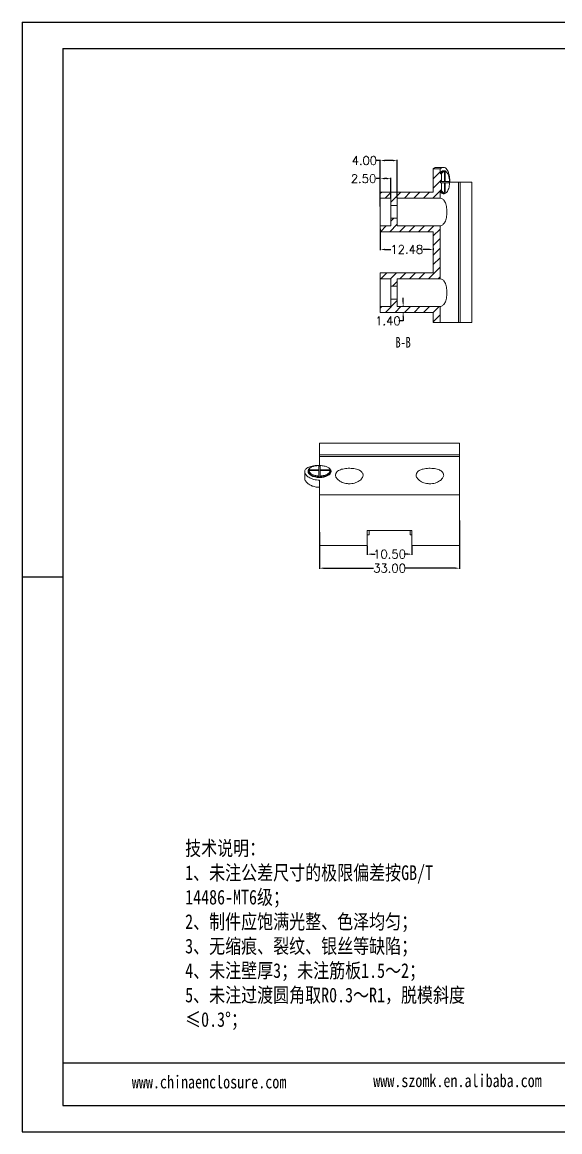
# Model space of a CAD drawing. Header units: inches. Extents: x 3440 to 5010, y 1126 to 1518.
# Drawn here: x 3439.9 to 3566.6, y 1125.7 to 1386.9 of the extents above; entities that cross this region are included whole.
import ezdxf

# ---------------------------------------------------------------- set-up
doc = ezdxf.new("R2010")
doc.units = ezdxf.units.IN
doc.header["$LTSCALE"] = 15
doc.layers.add('文字', color=81, linetype='Continuous')
doc.styles.add('SLDTEXTSTYLE6', font='TXT', dxfattribs={"width": 0.7})
doc.styles.get("Standard").update_dxf_attribs({"font": 'txt', "bigfont": 'gbcbig.shx'})
doc.styles.add('宋体', font='', dxfattribs={"width": 0.8, "height": 3.5})
doc.styles.get('宋体').set_extended_font_data('SimSun')
doc.dimstyles.new('2.5', dxfattribs={"dimtxt": 2, "dimasz": 1, "dimexe": 0.18, "dimexo": 0.0625, "dimgap": 0.09, "dimtad": 0, "dimtih": 1, "dimtoh": 1, "dimzin": 0, "dimdsep": 46, "dimtxsty": 'Standard', "dimcen": 1, "dimadec": 0, "dimazin": 2, "dimtfac": 1, "dimtofl": 0, "dimtmove": 0, "dimatfit": 3, "dimfxl": 0, "dimtolj": 1, "dimtzin": 0, "dimarcsym": 0})

# ---------------------------------------------------------------- blocks, each defined once
blk = doc.blocks.new('*D376')
at = {"color": 0, "lineweight": -2, "transparency": 16777216}
for p, q in [((3542.97, 1269.61), (3542.97, 1258.19)), ((3509.97, 1266.87), (3509.97, 1258.19)), ((3510.97, 1258.37), (3522.71, 1258.37)), ((3541.97, 1258.37), (3530.22, 1258.37))]:
    blk.add_line(p, q, dxfattribs=at)
at = {"color": 0, "transparency": 16777216}
for points in [[(3510.97, 1258.53), (3510.97, 1258.2), (3509.97, 1258.37)], [(3541.97, 1258.53), (3541.97, 1258.2), (3542.97, 1258.37)]]:
    blk.add_solid(points, dxfattribs=at)
at = {"layer": 'Defpoints', "color": 0, "transparency": 16777216}
for p in [(3542.97, 1269.67), (3509.97, 1266.94), (3542.97, 1258.37)]:
    blk.add_point(p, dxfattribs=at)
at = {"color": 0, "transparency": 16777216, "insert": (3526.47, 1258.37), "char_height": 2, "attachment_point": 5}
blk.add_mtext('\\A1;33.00', dxfattribs=at)
blk = doc.blocks.new('*D377')
at = {"color": 0, "lineweight": -2, "transparency": 16777216}
for p, q in [((3521.22, 1263.64), (3521.22, 1261.49)), ((3531.72, 1263.64), (3531.72, 1261.49)), ((3522.22, 1261.67), (3523.04, 1261.67)), ((3530.72, 1261.67), (3529.89, 1261.67))]:
    blk.add_line(p, q, dxfattribs=at)
at = {"color": 0, "transparency": 16777216}
for points in [[(3522.22, 1261.84), (3522.22, 1261.5), (3521.22, 1261.67)], [(3530.72, 1261.84), (3530.72, 1261.5), (3531.72, 1261.67)]]:
    blk.add_solid(points, dxfattribs=at)
at = {"layer": 'Defpoints', "color": 0, "transparency": 16777216}
for p in [(3521.22, 1263.7), (3531.72, 1263.7), (3521.22, 1261.67)]:
    blk.add_point(p, dxfattribs=at)
at = {"color": 0, "transparency": 16777216, "insert": (3526.47, 1261.67), "char_height": 2, "attachment_point": 5}
blk.add_mtext('\\A1;10.50', dxfattribs=at)
blk = doc.blocks.new('*D389')
at = {"color": 0, "lineweight": -2, "transparency": 16777216}
for p, q in [((3524.28, 1350.09), (3523.28, 1350.09)), ((3524.28, 1344.27), (3524.28, 1350.27)), ((3525.78, 1350.09), (3525.28, 1350.09)), ((3526.78, 1345.56), (3526.78, 1350.27))]:
    blk.add_line(p, q, dxfattribs=at)
at = {"color": 0, "transparency": 16777216}
for points in [[(3525.28, 1350.26), (3525.28, 1349.93), (3524.28, 1350.09)], [(3525.78, 1350.26), (3525.78, 1349.93), (3526.78, 1350.09)]]:
    blk.add_solid(points, dxfattribs=at)
at = {"layer": 'Defpoints', "color": 0, "transparency": 16777216}
for p in [(3524.28, 1350.09), (3524.28, 1344.21), (3526.78, 1345.5)]:
    blk.add_point(p, dxfattribs=at)
at = {"color": 0, "transparency": 16777216, "insert": (3520.35, 1350.09), "char_height": 2, "attachment_point": 5}
blk.add_mtext('\\A1;2.50', dxfattribs=at)
blk = doc.blocks.new('*D390')
at = {"color": 0, "lineweight": -2, "transparency": 16777216}
for p, q in [((3524.28, 1354.35), (3523.28, 1354.35)), ((3524.28, 1343.52), (3524.28, 1354.53)), ((3527.28, 1354.35), (3525.28, 1354.35)), ((3528.28, 1345.56), (3528.28, 1354.53))]:
    blk.add_line(p, q, dxfattribs=at)
at = {"color": 0, "transparency": 16777216}
for points in [[(3525.28, 1354.51), (3525.28, 1354.18), (3524.28, 1354.35)], [(3527.28, 1354.51), (3527.28, 1354.18), (3528.28, 1354.35)]]:
    blk.add_solid(points, dxfattribs=at)
at = {"layer": 'Defpoints', "color": 0, "transparency": 16777216}
for p in [(3524.28, 1354.35), (3524.28, 1343.45), (3528.28, 1345.5)]:
    blk.add_point(p, dxfattribs=at)
at = {"color": 0, "transparency": 16777216, "insert": (3520.52, 1354.35), "char_height": 2, "attachment_point": 5}
blk.add_mtext('\\A1;4.00', dxfattribs=at)
blk = doc.blocks.new('*D392')
at = {"color": 0, "lineweight": -2, "transparency": 16777216}
for p, q in [((3524.28, 1338.24), (3524.28, 1333.24)), ((3525.28, 1333.42), (3526.76, 1333.42)), ((3535.76, 1333.42), (3534.27, 1333.42)), ((3536.76, 1333.71), (3536.76, 1333.24))]:
    blk.add_line(p, q, dxfattribs=at)
at = {"color": 0, "transparency": 16777216}
for points in [[(3525.28, 1333.59), (3525.28, 1333.25), (3524.28, 1333.42)], [(3535.76, 1333.59), (3535.76, 1333.25), (3536.76, 1333.42)]]:
    blk.add_solid(points, dxfattribs=at)
at = {"layer": 'Defpoints', "color": 0, "transparency": 16777216}
for p in [(3524.28, 1338.3), (3524.28, 1333.42), (3536.76, 1333.77)]:
    blk.add_point(p, dxfattribs=at)
at = {"color": 0, "transparency": 16777216, "insert": (3530.52, 1333.42), "char_height": 2, "attachment_point": 5}
blk.add_mtext('\\A1;12.48', dxfattribs=at)
blk = doc.blocks.new('*D393')
at = {"color": 0, "lineweight": -2, "transparency": 16777216}
for p, q in [((3529.84, 1320), (3529.49, 1320)), ((3529.67, 1321), (3529.67, 1322)), ((3529.53, 1318.6), (3529.85, 1318.6)), ((3529.67, 1317.6), (3529.67, 1316.6)), ((3529.67, 1316.6), (3528.67, 1316.6))]:
    blk.add_line(p, q, dxfattribs=at)
at = {"color": 0, "transparency": 16777216}
for points in [[(3529.5, 1321), (3529.83, 1321), (3529.67, 1320)], [(3529.5, 1317.6), (3529.83, 1317.6), (3529.67, 1318.6)]]:
    blk.add_solid(points, dxfattribs=at)
at = {"layer": 'Defpoints', "color": 0, "transparency": 16777216}
for p in [(3529.9, 1320), (3529.47, 1318.6), (3529.67, 1318.6)]:
    blk.add_point(p, dxfattribs=at)
at = {"color": 0, "transparency": 16777216, "insert": (3526.08, 1316.6), "char_height": 2, "attachment_point": 5}
blk.add_mtext('\\A1;1.40', dxfattribs=at)

msp = doc.modelspace()

# ---------------------------------------------------------------- hatches: boundary and pattern name
at = {"linetype": 'Continuous', "lineweight": 0}
h = msp.add_hatch(dxfattribs=at)
h.set_pattern_fill('ANSI31', color=4, scale=0.5, style=0)
edge = h.paths.add_edge_path(flags=0)
edge.add_line((3524.276, 1346.9), (3524.276, 1345.5))
edge.add_line((3524.276, 1345.5), (3526.776, 1345.5))
edge.add_line((3526.776, 1345.5), (3526.776, 1343.75))
edge.add_line((3526.776, 1343.75), (3528.276, 1343.75))
edge.add_line((3528.276, 1343.75), (3528.276, 1345.5))
edge.add_line((3528.276, 1345.5), (3538.372, 1345.5))
edge.add_line((3538.372, 1345.5), (3538.372, 1347.102))
edge.add_spline(control_points=[(3538.372, 1347.102), (3538.383, 1347.099), (3538.394, 1347.095), (3538.406, 1347.091), (3538.417, 1347.088), (3538.428, 1347.084), (3538.439, 1347.081), (3538.455, 1347.076), (3538.471, 1347.071), (3538.487, 1347.066)], knot_values=[0, 0, 0, 0, 0.0000351, 0.0000351, 0.0000351, 0.0000701, 0.0000701, 0.0000701, 0.0001201, 0.0001201, 0.0001201, 0.0001201], weights=[1, 1, 1, 1, 1, 1, 1, 1, 1, 1], degree=3, periodic=0)
edge.add_line((3538.487, 1347.066), (3538.487, 1347.25))
edge.add_line((3538.487, 1347.25), (3538.715, 1347.25))
edge.add_line((3538.715, 1347.25), (3538.715, 1349.1))
edge.add_line((3538.715, 1349.1), (3538.487, 1349.1))
edge.add_line((3538.487, 1349.1), (3538.487, 1349.4))
edge.add_line((3538.487, 1349.4), (3538.715, 1349.4))
edge.add_line((3538.715, 1349.4), (3538.715, 1351.25))
edge.add_line((3538.715, 1351.25), (3538.487, 1351.25))
edge.add_line((3538.487, 1351.25), (3538.487, 1351.434))
edge.add_spline(control_points=[(3538.487, 1351.434), (3538.475, 1351.431), (3538.464, 1351.427), (3538.453, 1351.424), (3538.442, 1351.42), (3538.431, 1351.417), (3538.42, 1351.413), (3538.404, 1351.408), (3538.388, 1351.403), (3538.372, 1351.398)], knot_values=[0, 0, 0, 0, 0.000035, 0.000035, 0.000035, 0.0000701, 0.0000701, 0.0000701, 0.0001201, 0.0001201, 0.0001201, 0.0001201], weights=[1, 1, 1, 1, 1, 1, 1, 1, 1, 1], degree=3, periodic=0)
edge.add_line((3538.372, 1351.398), (3538.372, 1352.412))
edge.add_line((3538.372, 1352.412), (3536.76, 1352.412))
edge.add_line((3536.76, 1352.412), (3536.76, 1346.9))
edge.add_line((3536.76, 1346.9), (3524.276, 1346.9))
h = msp.add_hatch(dxfattribs=at)
h.set_pattern_fill('ANSI31', color=4, scale=0.5, style=0)
h.paths.add_polyline_path([(3526.776, 1340.75), (3526.776, 1339), (3524.276, 1339), (3524.276, 1337.6), (3536.76, 1337.6), (3536.76, 1327.9), (3524.276, 1327.9), (3524.276, 1326.5), (3526.776, 1326.5), (3526.776, 1324.75), (3528.276, 1324.75), (3528.276, 1326.5), (3538.372, 1326.5), (3538.372, 1339), (3528.276, 1339), (3528.276, 1340.75)], flags=0)
h = msp.add_hatch(dxfattribs=at)
h.set_pattern_fill('ANSI31', color=4, scale=0.5, style=0)
h.paths.add_polyline_path([(3536.76, 1316.25), (3538.372, 1316.25), (3538.372, 1320), (3528.276, 1320), (3528.276, 1321.75), (3526.776, 1321.75), (3526.776, 1320), (3524.276, 1320), (3524.276, 1318.6), (3536.76, 1318.6)], flags=0)

# ---------------------------------------------------------------- linework, layer by layer
for p, q in [((3439.877, 1386.93), (3809.392, 1386.93)), ((3439.877, 1386.93), (3439.877, 1125.657)), ((3449.438, 1380.709), (3803.171, 1380.709)), ((3449.438, 1380.709), (3449.438, 1131.877)), ((3449.438, 1256.293), (3439.877, 1256.293)), ((3439.877, 1246.617), (3439.877, 1125.657)), ((3579.223, 1141.831), (3449.438, 1141.831)), ((3449.438, 1131.877), (3803.171, 1131.877)), ((3439.877, 1125.657), (3809.392, 1125.657)), ((3439.877, 1125.657), (3610.949, 1125.657))]:
    msp.add_line(p, q)
at = {"color": 7, "linetype": 'Continuous', "lineweight": 15}
for p, q in [((3538.372, 1352.412), (3536.76, 1352.412)), ((3536.76, 1352.412), (3536.76, 1346.9)), ((3539.158, 1352.75), (3537.589, 1352.75)), ((3538.372, 1352.412), (3538.372, 1351.398)), ((3538.487, 1351.434), (3538.487, 1351.25)), ((3538.487, 1351.25), (3538.715, 1351.25)), ((3538.715, 1351.25), (3538.715, 1349.4)), ((3539.196, 1351.746), (3539.419, 1351.746)), ((3539.304, 1351.95), (3539.214, 1351.95)), ((3539.419, 1351.746), (3539.419, 1349.4)), ((3539.566, 1351.746), (3539.419, 1351.746)), ((3539.566, 1349.4), (3539.566, 1351.746)), ((3538.487, 1349.4), (3538.487, 1349.1)), ((3538.487, 1349.4), (3538.715, 1349.4)), ((3538.715, 1349.1), (3538.487, 1349.1)), ((3539.419, 1349.4), (3538.715, 1349.4)), ((3538.715, 1349.1), (3538.715, 1347.25)), ((3538.715, 1349.1), (3539.419, 1349.1)), ((3539.419, 1349.4), (3539.566, 1349.4)), ((3539.419, 1349.1), (3539.419, 1346.949)), ((3539.419, 1349.1), (3539.566, 1349.1)), ((3540.595, 1349.4), (3539.566, 1349.4)), ((3539.566, 1346.949), (3539.566, 1349.1)), ((3539.566, 1349.1), (3540.595, 1349.1)), ((3540.656, 1349.25), (3542.744, 1349.25)), ((3542.744, 1316.25), (3542.744, 1349.25)), ((3542.744, 1349.25), (3543.121, 1349.25)), ((3543.121, 1349.25), (3543.121, 1316.25)), ((3543.121, 1349.25), (3545.876, 1349.25)), ((3545.876, 1316.25), (3545.876, 1349.25)), ((3524.276, 1346.9), (3536.76, 1346.9)), ((3524.276, 1345.5), (3524.276, 1346.9)), ((3538.372, 1347.102), (3538.372, 1345.5)), ((3538.715, 1347.25), (3538.487, 1347.25)), ((3538.487, 1347.25), (3538.487, 1347.066)), ((3539.214, 1346.55), (3539.304, 1346.55)), ((3539.269, 1346.75), (3539.492, 1346.75)), ((3539.419, 1346.949), (3539.566, 1346.949)), ((3524.276, 1345.5), (3526.776, 1345.5)), ((3524.276, 1345.5), (3524.276, 1339)), ((3526.776, 1343.75), (3526.776, 1345.5)), ((3526.776, 1343.75), (3528.276, 1343.75)), ((3526.776, 1343.75), (3526.776, 1340.75)), ((3528.276, 1345.5), (3538.372, 1345.5)), ((3528.276, 1343.75), (3528.276, 1345.5)), ((3528.276, 1343.75), (3528.276, 1340.75)), ((3528.276, 1340.75), (3526.776, 1340.75)), ((3526.776, 1339), (3526.776, 1340.75)), ((3528.276, 1339), (3528.276, 1340.75)), ((3524.276, 1337.6), (3524.276, 1339)), ((3526.776, 1339), (3524.276, 1339)), ((3538.372, 1339), (3528.276, 1339)), ((3538.372, 1339), (3538.372, 1326.5)), ((3536.76, 1337.6), (3524.276, 1337.6)), ((3536.76, 1337.6), (3536.76, 1327.9)), ((3524.276, 1327.9), (3536.76, 1327.9)), ((3524.276, 1326.5), (3524.276, 1327.9)), ((3524.276, 1326.5), (3526.776, 1326.5)), ((3524.276, 1326.5), (3524.276, 1320)), ((3526.776, 1324.75), (3526.776, 1326.5)), ((3526.776, 1324.75), (3528.276, 1324.75)), ((3526.776, 1324.75), (3526.776, 1321.75)), ((3528.276, 1326.5), (3538.372, 1326.5)), ((3528.276, 1324.75), (3528.276, 1326.5)), ((3528.276, 1324.75), (3528.276, 1321.75)), ((3524.276, 1318.6), (3524.276, 1320)), ((3526.776, 1320), (3524.276, 1320)), ((3526.776, 1320), (3526.776, 1321.75)), ((3528.276, 1321.75), (3526.776, 1321.75)), ((3528.276, 1320), (3528.276, 1321.75)), ((3538.372, 1320), (3528.276, 1320)), ((3538.372, 1320), (3538.372, 1316.25)), ((3536.76, 1318.6), (3524.276, 1318.6)), ((3536.76, 1318.6), (3536.76, 1316.25)), ((3538.372, 1316.25), (3536.76, 1316.25)), ((3542.744, 1316.25), (3538.372, 1316.25)), ((3543.121, 1316.25), (3542.744, 1316.25)), ((3543.121, 1316.25), (3545.876, 1316.25)), ((3542.965, 1287.805), (3509.965, 1287.805)), ((3509.965, 1285.05), (3509.965, 1287.805)), ((3542.965, 1285.05), (3542.965, 1287.805)), ((3509.965, 1285.05), (3542.965, 1285.05)), ((3509.965, 1284.672), (3509.965, 1285.05)), ((3509.965, 1282.585), (3509.965, 1284.672)), ((3542.965, 1284.672), (3509.965, 1284.672)), ((3542.965, 1285.05), (3542.965, 1284.672)), ((3542.965, 1284.672), (3542.965, 1275.645)), ((3506.465, 1281.087), (3506.465, 1279.518)), ((3507.265, 1281.232), (3507.265, 1281.143)), ((3509.815, 1281.494), (3507.47, 1281.494)), ((3507.47, 1281.494), (3507.47, 1281.348)), ((3507.47, 1281.124), (3507.47, 1281.348)), ((3507.47, 1281.348), (3509.815, 1281.348)), ((3509.815, 1282.524), (3509.815, 1281.494)), ((3509.815, 1281.348), (3509.815, 1281.494)), ((3509.815, 1281.348), (3509.815, 1280.075)), ((3510.115, 1281.494), (3510.115, 1282.524)), ((3512.266, 1281.494), (3510.115, 1281.494)), ((3510.115, 1281.348), (3510.115, 1281.494)), ((3510.115, 1281.348), (3512.266, 1281.348)), ((3510.115, 1280.075), (3510.115, 1281.348)), ((3512.266, 1281.348), (3512.266, 1281.494)), ((3512.465, 1281.198), (3512.465, 1281.42)), ((3512.665, 1281.11), (3512.66, 1281.142)), ((3512.665, 1281.142), (3512.665, 1281.232)), ((3509.815, 1280.075), (3509.815, 1279.843)), ((3509.965, 1275.645), (3509.965, 1279.101)), ((3510.115, 1279.843), (3510.115, 1280.075)), ((3509.965, 1263.705), (3509.965, 1275.645)), ((3542.965, 1275.645), (3509.965, 1275.645)), ((3542.965, 1263.705), (3542.965, 1275.645)), ((3521.215, 1267.205), (3521.215, 1263.705)), ((3531.715, 1267.205), (3521.215, 1267.205)), ((3521.615, 1266.205), (3521.615, 1267.205)), ((3531.315, 1267.205), (3531.315, 1266.205)), ((3531.715, 1267.205), (3531.715, 1263.705)), ((3521.615, 1266.205), (3521.215, 1266.205)), ((3531.715, 1266.205), (3531.315, 1266.205)), ((3509.965, 1263.705), (3521.215, 1263.705)), ((3531.715, 1263.705), (3542.965, 1263.705))]:
    msp.add_line(p, q, dxfattribs=at)
at = {"color": 7, "linetype": 'Continuous', "lineweight": 15, "flags": 128}
msp.add_lwpolyline([(3507.266, 1281.143), (3507.31, 1280.9), (3507.448, 1280.652), (3507.676, 1280.412), (3507.99, 1280.189), (3508.384, 1279.994), (3508.85, 1279.84), (3509.37, 1279.739), (3509.922, 1279.7), (3510.476, 1279.728), (3511.003, 1279.82), (3511.478, 1279.967), (3511.885, 1280.156), (3512.212, 1280.376), (3512.453, 1280.614), (3512.605, 1280.862), (3512.665, 1281.11), (3512.665, 1281.11)], dxfattribs=at)
at = {"color": 7, "linetype": 'Continuous', "lineweight": 15}
for points, knots in [([(3536.76, 1352.412), (3536.806, 1352.448), (3536.967, 1352.571), (3537.248, 1352.715), (3537.476, 1352.738), (3537.589, 1352.75)], [0, 0, 0, 0, 0.1679704, 0.585265, 1, 1, 1, 1]), ([(3538.372, 1352.412), (3538.512, 1352.532), (3538.657, 1352.621), (3538.94, 1352.733), (3539.081, 1352.758), (3539.356, 1352.738), (3539.487, 1352.695), (3539.737, 1352.54), (3539.857, 1352.426), (3540.072, 1352.134), (3540.17, 1351.957), (3540.343, 1351.531), (3540.415, 1351.293), (3540.504, 1350.898), (3540.531, 1350.759), (3540.576, 1350.473), (3540.595, 1350.327), (3540.641, 1349.88), (3540.656, 1349.566), (3540.656, 1349.25)], [0, 0, 0, 0, 0.125, 0.125, 0.25, 0.25, 0.375, 0.375, 0.5, 0.5, 0.625, 0.625, 0.75, 0.75, 0.8125, 0.8125, 0.875, 0.875, 1, 1, 1, 1]), ([(3539.214, 1351.949), (3539.133, 1351.941), (3538.971, 1351.924), (3538.744, 1351.792), (3538.542, 1351.617), (3538.429, 1351.471), (3538.372, 1351.398)], [0, 0, 0, 0, 0.2823317, 0.5709398, 0.7853231, 1, 1, 1, 1]), ([(3538.372, 1351.398), (3538.388, 1351.403), (3538.404, 1351.408), (3538.42, 1351.413), (3538.431, 1351.417), (3538.442, 1351.42), (3538.453, 1351.424), (3538.464, 1351.427), (3538.475, 1351.431), (3538.487, 1351.434)], [0, 0, 0, 0, 0.000050001, 0.000050001, 0.000050001, 0.00008504863, 0.00008504863, 0.00008504863, 0.00012009695, 0.00012009695, 0.00012009695, 0.00012009695]), ([(3538.487, 1351.434), (3538.539, 1351.5), (3538.645, 1351.63), (3538.837, 1351.796), (3539.061, 1351.921), (3539.311, 1351.965), (3539.553, 1351.919), (3539.776, 1351.764), (3539.92, 1351.625), (3539.979, 1351.514), (3539.979, 1351.513)], [0, 0, 0, 0, 0.10727897, 0.21449891, 0.37141662, 0.52836034, 0.68623157, 0.84225481, 0.99914683, 1, 1, 1, 1]), ([(3538.487, 1351.25), (3538.541, 1351.324), (3538.599, 1351.391), (3538.714, 1351.507), (3538.773, 1351.557), (3538.952, 1351.681), (3539.075, 1351.731), (3539.196, 1351.746)], [0, 0, 0, 0, 0.25, 0.25, 0.5, 0.5, 1, 1, 1, 1]), ([(3538.715, 1351.25), (3538.769, 1351.324), (3538.826, 1351.391), (3538.941, 1351.507), (3538.999, 1351.557), (3539.177, 1351.681), (3539.299, 1351.731), (3539.419, 1351.746)], [0, 0, 0, 0, 0.25, 0.25, 0.5, 0.5, 1, 1, 1, 1]), ([(3539.566, 1351.746), (3539.635, 1351.737), (3539.702, 1351.716), (3539.832, 1351.65), (3539.896, 1351.605), (3540.018, 1351.489), (3540.075, 1351.419), (3540.183, 1351.256), (3540.234, 1351.162), (3540.327, 1350.952), (3540.369, 1350.837), (3540.443, 1350.589), (3540.475, 1350.454), (3540.529, 1350.169), (3540.55, 1350.022), (3540.581, 1349.718), (3540.591, 1349.558), (3540.595, 1349.4)], [0, 0, 0, 0, 0.125, 0.125, 0.25, 0.25, 0.375, 0.375, 0.5, 0.5, 0.625, 0.625, 0.75, 0.75, 0.875, 0.875, 1, 1, 1, 1]), ([(3540.595, 1349.1), (3540.589, 1348.862), (3540.57, 1348.622), (3540.505, 1348.177), (3540.459, 1347.965), (3540.346, 1347.59), (3540.278, 1347.422), (3540.124, 1347.142), (3540.038, 1347.028), (3539.853, 1346.857), (3539.756, 1346.801), (3539.55, 1346.743), (3539.445, 1346.743), (3539.232, 1346.796), (3539.123, 1346.851), (3538.914, 1347.012), (3538.812, 1347.118), (3538.715, 1347.25)], [0, 0, 0, 0, 0.125, 0.125, 0.25, 0.25, 0.375, 0.375, 0.5, 0.5, 0.625, 0.625, 0.75, 0.75, 0.875, 0.875, 1, 1, 1, 1]), ([(3540.477, 1349.4), (3540.481, 1349.336), (3540.487, 1349.235), (3540.481, 1349.136), (3540.479, 1349.1)], [0, 0, 0, 0, 0.643553, 1, 1, 1, 1]), ([(3538.372, 1347.102), (3538.423, 1347.037), (3538.524, 1346.905), (3538.712, 1346.73), (3538.932, 1346.601), (3539.112, 1346.539), (3539.203, 1346.554), (3539.213, 1346.556)], [0, 0, 0, 0, 0.19204904, 0.38419627, 0.67287783, 0.9615372, 1, 1, 1, 1]), ([(3538.487, 1347.066), (3538.471, 1347.071), (3538.455, 1347.076), (3538.439, 1347.081), (3538.428, 1347.084), (3538.417, 1347.088), (3538.406, 1347.091), (3538.394, 1347.095), (3538.383, 1347.099), (3538.372, 1347.102)], [0, 0, 0, 0, 0.00005000098, 0.00005000098, 0.00005000098, 0.0000850512, 0.0000850512, 0.0000850512, 0.00012010214, 0.00012010214, 0.00012010214, 0.00012010214]), ([(3539.269, 1346.759), (3539.244, 1346.756), (3539.146, 1346.747), (3538.967, 1346.813), (3538.737, 1346.96), (3538.577, 1347.129), (3538.496, 1347.237), (3538.487, 1347.25)], [0, 0, 0, 0, 0.0957093, 0.3757251, 0.6640754, 0.9609549, 1, 1, 1, 1]), ([(3539.961, 1346.964), (3539.957, 1346.957), (3539.892, 1346.843), (3539.742, 1346.707), (3539.516, 1346.568), (3539.272, 1346.535), (3539.022, 1346.596), (3538.754, 1346.754), (3538.581, 1346.955), (3538.487, 1347.066)], [0, 0, 0, 0, 0.0111218, 0.17034575, 0.32961026, 0.48889067, 0.6481536, 0.80740023, 1, 1, 1, 1]), ([(3538.372, 1339), (3538.481, 1339), (3538.587, 1339.018), (3538.796, 1339.09), (3538.898, 1339.145), (3539.089, 1339.291), (3539.18, 1339.381), (3539.351, 1339.601), (3539.432, 1339.731), (3539.576, 1340.021), (3539.641, 1340.182), (3539.755, 1340.536), (3539.804, 1340.731), (3539.882, 1341.134), (3539.912, 1341.346), (3539.953, 1341.789), (3539.963, 1342.013), (3539.964, 1342.463), (3539.954, 1342.691), (3539.915, 1343.131), (3539.886, 1343.343), (3539.808, 1343.754), (3539.76, 1343.946), (3539.647, 1344.302), (3539.581, 1344.468), (3539.436, 1344.761), (3539.357, 1344.89), (3539.185, 1345.113), (3539.093, 1345.206), (3538.805, 1345.427), (3538.592, 1345.5), (3538.372, 1345.5)], [0, 0, 0, 0, 0.0625, 0.0625, 0.125, 0.125, 0.1875, 0.1875, 0.25, 0.25, 0.3125, 0.3125, 0.375, 0.375, 0.4375, 0.4375, 0.5, 0.5, 0.5625, 0.5625, 0.625, 0.625, 0.6875, 0.6875, 0.75, 0.75, 0.8125, 0.8125, 0.875, 0.875, 1, 1, 1, 1]), ([(3538.372, 1320), (3538.481, 1320), (3538.587, 1320.018), (3538.796, 1320.09), (3538.898, 1320.145), (3539.089, 1320.291), (3539.18, 1320.381), (3539.351, 1320.601), (3539.432, 1320.731), (3539.576, 1321.021), (3539.641, 1321.182), (3539.755, 1321.536), (3539.804, 1321.731), (3539.882, 1322.134), (3539.912, 1322.346), (3539.953, 1322.789), (3539.963, 1323.013), (3539.964, 1323.463), (3539.954, 1323.691), (3539.915, 1324.131), (3539.886, 1324.343), (3539.808, 1324.754), (3539.76, 1324.946), (3539.647, 1325.302), (3539.581, 1325.468), (3539.436, 1325.761), (3539.357, 1325.89), (3539.185, 1326.113), (3539.093, 1326.206), (3538.805, 1326.427), (3538.592, 1326.5), (3538.372, 1326.5)], [0, 0, 0, 0, 0.0625, 0.0625, 0.125, 0.125, 0.1875, 0.1875, 0.25, 0.25, 0.3125, 0.3125, 0.375, 0.375, 0.4375, 0.4375, 0.5, 0.5, 0.5625, 0.5625, 0.625, 0.625, 0.6875, 0.6875, 0.75, 0.75, 0.8125, 0.8125, 0.875, 0.875, 1, 1, 1, 1]), ([(3509.965, 1279.101), (3509.72, 1279.101), (3509.48, 1279.117), (3509.01, 1279.181), (3508.778, 1279.229), (3508.348, 1279.348), (3508.144, 1279.42), (3507.767, 1279.583), (3507.596, 1279.672), (3507.287, 1279.864), (3507.148, 1279.967), (3506.911, 1280.177), (3506.81, 1280.285), (3506.645, 1280.505), (3506.581, 1280.617), (3506.494, 1280.837), (3506.47, 1280.946), (3506.462, 1281.163), (3506.478, 1281.269), (3506.552, 1281.472), (3506.609, 1281.57), (3506.766, 1281.758), (3506.867, 1281.847), (3507.104, 1282.011), (3507.243, 1282.086), (3507.721, 1282.294), (3508.11, 1282.401), (3508.773, 1282.511), (3509.002, 1282.538), (3509.474, 1282.575), (3509.72, 1282.585), (3509.965, 1282.585)], [0, 0, 0, 0, 0.0625, 0.0625, 0.125, 0.125, 0.1875, 0.1875, 0.25, 0.25, 0.3125, 0.3125, 0.375, 0.375, 0.4375, 0.4375, 0.5, 0.5, 0.5625, 0.5625, 0.625, 0.625, 0.6875, 0.6875, 0.75, 0.75, 0.875, 0.875, 0.9375, 0.9375, 1, 1, 1, 1]), ([(3510.115, 1279.788), (3510.051, 1279.787), (3509.801, 1279.782), (3509.365, 1279.814), (3508.841, 1279.917), (3508.372, 1280.074), (3507.976, 1280.271), (3507.661, 1280.497), (3507.433, 1280.739), (3507.295, 1280.99), (3507.25, 1281.239), (3507.297, 1281.482), (3507.452, 1281.705), (3507.591, 1281.848), (3507.702, 1281.907), (3507.702, 1281.908)], [0, 0, 0, 0, 0.03056573, 0.11854304, 0.20652267, 0.29454962, 0.38260548, 0.47068691, 0.55880472, 0.64694127, 0.73509243, 0.82376454, 0.91139868, 0.9995208, 1, 1, 1, 1]), ([(3507.47, 1281.494), (3507.478, 1281.563), (3507.499, 1281.63), (3507.565, 1281.761), (3507.611, 1281.825), (3507.727, 1281.946), (3507.796, 1282.004), (3507.959, 1282.111), (3508.053, 1282.162), (3508.264, 1282.256), (3508.379, 1282.297), (3508.627, 1282.371), (3508.762, 1282.404), (3509.046, 1282.458), (3509.193, 1282.479), (3509.498, 1282.51), (3509.657, 1282.52), (3509.815, 1282.524)], [0, 0, 0, 0, 0.125, 0.125, 0.25, 0.25, 0.375, 0.375, 0.5, 0.5, 0.625, 0.625, 0.75, 0.75, 0.875, 0.875, 1, 1, 1, 1]), ([(3509.815, 1280.075), (3509.654, 1280.081), (3509.493, 1280.096), (3509.185, 1280.143), (3509.035, 1280.175), (3508.751, 1280.254), (3508.619, 1280.299), (3508.371, 1280.402), (3508.256, 1280.46), (3507.948, 1280.641), (3507.785, 1280.778), (3507.556, 1281.058), (3507.487, 1281.204), (3507.47, 1281.348)], [0, 0, 0, 0, 0.125, 0.125, 0.25, 0.25, 0.375, 0.375, 0.5, 0.5, 0.75, 0.75, 1, 1, 1, 1]), ([(3509.815, 1279.843), (3509.654, 1279.848), (3509.493, 1279.864), (3509.185, 1279.911), (3509.034, 1279.943), (3508.751, 1280.023), (3508.618, 1280.069), (3508.371, 1280.172), (3508.256, 1280.23), (3507.948, 1280.413), (3507.784, 1280.551), (3507.555, 1280.833), (3507.487, 1280.98), (3507.47, 1281.124)], [0, 0, 0, 0, 0.125, 0.125, 0.25, 0.25, 0.375, 0.375, 0.5, 0.5, 0.75, 0.75, 1, 1, 1, 1]), ([(3509.815, 1282.405), (3509.88, 1282.409), (3509.98, 1282.415), (3510.08, 1282.409), (3510.115, 1282.407)], [0, 0, 0, 0, 0.643553, 1, 1, 1, 1]), ([(3510.115, 1282.524), (3510.281, 1282.52), (3510.449, 1282.509), (3510.77, 1282.475), (3510.924, 1282.452), (3511.368, 1282.363), (3511.629, 1282.28), (3511.945, 1282.127), (3512.037, 1282.072), (3512.196, 1281.953), (3512.263, 1281.89), (3512.368, 1281.758), (3512.406, 1281.69), (3512.456, 1281.549), (3512.467, 1281.476), (3512.463, 1281.33), (3512.447, 1281.256), (3512.389, 1281.106), (3512.347, 1281.031), (3512.238, 1280.886), (3512.171, 1280.814), (3512.012, 1280.674), (3511.919, 1280.606), (3511.712, 1280.48), (3511.598, 1280.421), (3511.347, 1280.312), (3511.208, 1280.263), (3510.919, 1280.181), (3510.768, 1280.147), (3510.448, 1280.097), (3510.281, 1280.081), (3510.115, 1280.075)], [0, 0, 0, 0, 0.0625, 0.0625, 0.125, 0.125, 0.25, 0.25, 0.3125, 0.3125, 0.375, 0.375, 0.4375, 0.4375, 0.5, 0.5, 0.5625, 0.5625, 0.625, 0.625, 0.6875, 0.6875, 0.75, 0.75, 0.8125, 0.8125, 0.875, 0.875, 0.9375, 0.9375, 1, 1, 1, 1]), ([(3512.251, 1281.889), (3512.259, 1281.885), (3512.373, 1281.821), (3512.509, 1281.671), (3512.647, 1281.444), (3512.68, 1281.2), (3512.62, 1280.951), (3512.468, 1280.701), (3512.226, 1280.46), (3511.898, 1280.238), (3511.49, 1280.046), (3511.012, 1279.898), (3510.542, 1279.812), (3510.236, 1279.795), (3510.115, 1279.788)], [0, 0, 0, 0, 0.0065163, 0.099806, 0.1931194, 0.2864422, 0.3797547, 0.4730576, 0.5663297, 0.6595679, 0.7527745, 0.8459507, 0.9390813, 1, 1, 1, 1]), ([(3512.456, 1281.198), (3512.459, 1281.172), (3512.468, 1281.074), (3512.401, 1280.893), (3512.254, 1280.664), (3512.017, 1280.441), (3511.703, 1280.238), (3511.332, 1280.069), (3510.918, 1279.944), (3510.511, 1279.867), (3510.237, 1279.85), (3510.115, 1279.843)], [0, 0, 0, 0, 0.04388849, 0.16619474, 0.29565174, 0.42506786, 0.55298383, 0.68078195, 0.79524757, 0.9096136, 1, 1, 1, 1]), ([(3513.715, 1280.301), (3513.715, 1280.077), (3513.788, 1279.853), (3513.999, 1279.516), (3514.088, 1279.403), (3514.297, 1279.187), (3514.417, 1279.083), (3514.691, 1278.885), (3514.847, 1278.789), (3515.186, 1278.618), (3515.369, 1278.541), (3515.766, 1278.41), (3515.977, 1278.357), (3516.303, 1278.301), (3516.414, 1278.286), (3516.639, 1278.264), (3516.755, 1278.257), (3517.099, 1278.25), (3517.325, 1278.262), (3517.774, 1278.32), (3517.991, 1278.366), (3518.401, 1278.482), (3518.596, 1278.555), (3518.951, 1278.717), (3519.114, 1278.807), (3519.409, 1279.002), (3519.539, 1279.105), (3519.766, 1279.318), (3519.864, 1279.429), (3520.024, 1279.653), (3520.086, 1279.766), (3520.176, 1279.993), (3520.203, 1280.108), (3520.221, 1280.331), (3520.212, 1280.44), (3520.156, 1280.654), (3520.108, 1280.76), (3519.976, 1280.959), (3519.892, 1281.053), (3519.684, 1281.231), (3519.56, 1281.315), (3519.277, 1281.468), (3519.12, 1281.536), (3518.771, 1281.657), (3518.578, 1281.71), (3518.174, 1281.796), (3517.962, 1281.829), (3517.518, 1281.876), (3517.289, 1281.889), (3516.833, 1281.895), (3516.601, 1281.887), (3516.152, 1281.852), (3515.934, 1281.824), (3515.514, 1281.748), (3515.316, 1281.701), (3514.95, 1281.589), (3514.779, 1281.523), (3514.477, 1281.378), (3514.345, 1281.299), (3514.115, 1281.125), (3514.019, 1281.032), (3513.791, 1280.74), (3513.715, 1280.524), (3513.715, 1280.301)], [0, 0, 0, 0, 0.0625, 0.0625, 0.09375, 0.09375, 0.125, 0.125, 0.15625, 0.15625, 0.1875, 0.1875, 0.21875, 0.21875, 0.234375, 0.234375, 0.25, 0.25, 0.28125, 0.28125, 0.3125, 0.3125, 0.34375, 0.34375, 0.375, 0.375, 0.40625, 0.40625, 0.4375, 0.4375, 0.46875, 0.46875, 0.5, 0.5, 0.53125, 0.53125, 0.5625, 0.5625, 0.59375, 0.59375, 0.625, 0.625, 0.65625, 0.65625, 0.6875, 0.6875, 0.71875, 0.71875, 0.75, 0.75, 0.78125, 0.78125, 0.8125, 0.8125, 0.84375, 0.84375, 0.875, 0.875, 0.90625, 0.90625, 0.9375, 0.9375, 1, 1, 1, 1]), ([(3532.715, 1280.301), (3532.715, 1280.077), (3532.788, 1279.853), (3532.999, 1279.516), (3533.088, 1279.403), (3533.297, 1279.187), (3533.417, 1279.083), (3533.691, 1278.885), (3533.847, 1278.789), (3534.186, 1278.618), (3534.369, 1278.541), (3534.766, 1278.41), (3534.977, 1278.357), (3535.303, 1278.301), (3535.414, 1278.286), (3535.639, 1278.264), (3535.755, 1278.257), (3536.099, 1278.25), (3536.325, 1278.262), (3536.774, 1278.32), (3536.991, 1278.366), (3537.401, 1278.482), (3537.596, 1278.555), (3537.951, 1278.717), (3538.114, 1278.807), (3538.409, 1279.002), (3538.539, 1279.105), (3538.766, 1279.318), (3538.864, 1279.429), (3539.024, 1279.653), (3539.086, 1279.766), (3539.176, 1279.993), (3539.203, 1280.108), (3539.221, 1280.331), (3539.212, 1280.44), (3539.156, 1280.654), (3539.108, 1280.76), (3538.976, 1280.959), (3538.892, 1281.053), (3538.684, 1281.231), (3538.56, 1281.315), (3538.277, 1281.468), (3538.12, 1281.536), (3537.771, 1281.657), (3537.578, 1281.71), (3537.174, 1281.796), (3536.962, 1281.829), (3536.518, 1281.876), (3536.289, 1281.889), (3535.833, 1281.895), (3535.601, 1281.887), (3535.152, 1281.852), (3534.934, 1281.824), (3534.514, 1281.748), (3534.316, 1281.701), (3533.95, 1281.589), (3533.779, 1281.523), (3533.477, 1281.378), (3533.345, 1281.299), (3533.115, 1281.125), (3533.019, 1281.032), (3532.791, 1280.74), (3532.715, 1280.524), (3532.715, 1280.301)], [0, 0, 0, 0, 0.0625, 0.0625, 0.09375, 0.09375, 0.125, 0.125, 0.15625, 0.15625, 0.1875, 0.1875, 0.21875, 0.21875, 0.234375, 0.234375, 0.25, 0.25, 0.28125, 0.28125, 0.3125, 0.3125, 0.34375, 0.34375, 0.375, 0.375, 0.40625, 0.40625, 0.4375, 0.4375, 0.46875, 0.46875, 0.5, 0.5, 0.53125, 0.53125, 0.5625, 0.5625, 0.59375, 0.59375, 0.625, 0.625, 0.65625, 0.65625, 0.6875, 0.6875, 0.71875, 0.71875, 0.75, 0.75, 0.78125, 0.78125, 0.8125, 0.8125, 0.84375, 0.84375, 0.875, 0.875, 0.90625, 0.90625, 0.9375, 0.9375, 1, 1, 1, 1]), ([(3509.965, 1277.419), (3509.792, 1277.424), (3509.446, 1277.435), (3508.943, 1277.515), (3508.472, 1277.637), (3508.03, 1277.801), (3507.629, 1278.002), (3507.256, 1278.245), (3506.936, 1278.522), (3506.676, 1278.84), (3506.5, 1279.177), (3506.477, 1279.404), (3506.466, 1279.518)], [0, 0, 0, 0, 0.0873337, 0.174698, 0.2616849, 0.3487241, 0.4422108, 0.5357446, 0.6449023, 0.7540931, 0.8774248, 1, 1, 1, 1])]:
    msp.add_open_spline(points, degree=3, knots=knots, dxfattribs=at)

# ---------------------------------------------------------------- texts
at = {"color": 7, "linetype": 'Continuous', "insert": (3527.876, 1312.817), "char_height": 2.5, "attachment_point": 1, "style": 'SLDTEXTSTYLE6'}
msp.add_mtext('B-B', dxfattribs=at)
at = {"layer": '文字', "color": 0, "attachment_point": 1, "style": '宋体'}
for s, insert, char_height, width in [('{\\H1.111x;技术说明：\\P1、未注公差尺寸的极限偏差按GB/T 14486-MT6级；\\P2、制件应饱满光整、色泽均匀；\\P3、无缩痕、裂纹、银丝等缺陷；\\P4、未注壁厚3；未注筋板1.5～2；\\P5、未注过渡圆角取R0.3～R1，脱模斜度≤0.3%%D；}', (3478.286, 1194.161), 3.1104, 70.05991), ('www.szomk.en.alibaba.com', (3522.607, 1139.219), 3.04128, 53.43237), ('www.chinaenclosure.com', (3465.722, 1138.918), 3.04128, 53.43237)]:
    msp.add_mtext(s, dxfattribs=dict(at, insert=insert, char_height=char_height, width=width))

# ---------------------------------------------------------------- dimensions: what is measured, and where the dimension line sits
for base, p1, p2, picture, middle in [((3524.276, 1354.346), (3528.276, 1345.5), (3524.276, 1343.454), '*D390', (3520.52, 1354.346)), ((3524.276, 1350.094), (3526.776, 1345.5), (3524.276, 1344.211), '*D389', (3520.353, 1350.094)), ((3524.276, 1333.419), (3536.76, 1333.77), (3524.276, 1338.3), '*D392', (3530.518, 1333.419)), ((3542.965, 1258.368), (3509.965, 1266.937), (3542.965, 1269.675), '*D376', (3526.465, 1258.368)), ((3521.215, 1261.671), (3531.715, 1263.705), (3521.215, 1263.705), '*D377', (3526.465, 1261.671))]:
    dim = msp.add_linear_dim(base=base, p1=p1, p2=p2, dimstyle='2.5')
    dim.commit()
    dim.dimension.update_dxf_attribs({"geometry": picture, "text_midpoint": middle})
dim = msp.add_linear_dim(base=(3529.665, 1318.6), p1=(3529.9, 1320), p2=(3529.467, 1318.6), angle=90, dimstyle='2.5')
dim.commit()
dim.dimension.update_dxf_attribs({"geometry": '*D393', "text_midpoint": (3526.075, 1316.6)})

doc.saveas('drawing.dxf')
